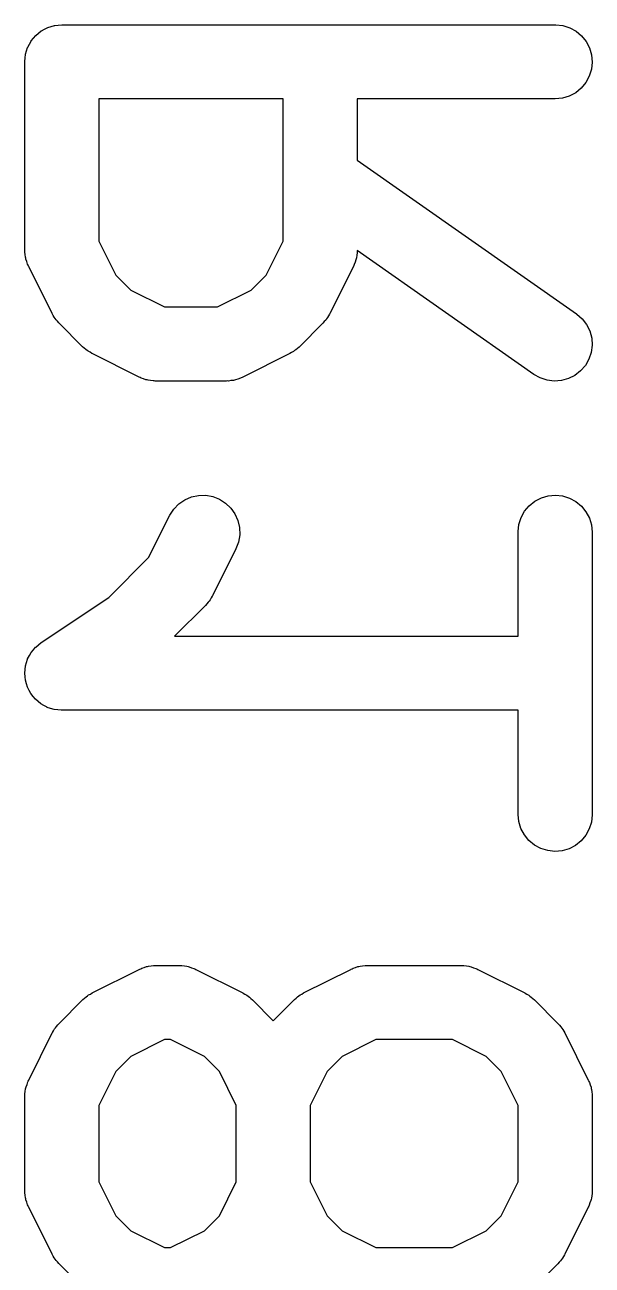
# Model space of a CAD drawing. Extents: x 40 to 70, y -130 to -60.
# Drawn here: x 51.377 to 52.527, y -79.372 to -76.861 of the extents above; entities that cross this region are included whole.
import ezdxf

# ---------------------------------------------------------------- set-up
doc = ezdxf.new("R2010")
doc.units = 0
doc.layers.add('BLACK', color=7, linetype='CONTINUOUS')

msp = doc.modelspace()

# ---------------------------------------------------------------- linework, layer by layer
at = {"layer": 'BLACK', "linetype": 'CONTINUOUS'}
for p, q in [((51.395, -76.8879), (51.3995, -76.8825)), ((51.3995, -76.8825), (51.3997, -76.8823)), ((51.3997, -76.8823), (51.3999, -76.8821)), ((51.3999, -76.8821), (51.4054, -76.8777)), ((51.4054, -76.8777), (51.4109, -76.8732)), ((51.4109, -76.8732), (51.4111, -76.8731)), ((51.4111, -76.8731), (51.4113, -76.873)), ((51.4113, -76.873), (51.4176, -76.8697)), ((51.4176, -76.8697), (51.4238, -76.8664)), ((51.4238, -76.8664), (51.4241, -76.8663)), ((51.4241, -76.8663), (51.4243, -76.8662)), ((51.4243, -76.8662), (51.4311, -76.8642)), ((51.4311, -76.8642), (51.4378, -76.8621)), ((51.4378, -76.8621), (51.4381, -76.8621)), ((51.4381, -76.8621), (51.4383, -76.862)), ((51.4383, -76.862), (51.4453, -76.8614)), ((51.4453, -76.8614), (51.4524, -76.8607)), ((51.4524, -76.8607), (52.4524, -76.8607)), ((52.4524, -76.8607), (52.4534, -76.8607)), ((52.4534, -76.8607), (52.468, -76.8624)), ((52.468, -76.8624), (52.4819, -76.8668)), ((52.4819, -76.8668), (52.4948, -76.8738)), ((52.4948, -76.8738), (52.506, -76.8832)), ((51.3811, -76.9134), (51.3832, -76.9066)), ((51.3832, -76.9066), (51.3834, -76.9064)), ((51.3834, -76.9062), (51.3869, -76.9)), ((51.3834, -76.9064), (51.3834, -76.9062)), ((51.3869, -76.9), (51.3902, -76.8938)), ((51.3902, -76.8938), (51.3904, -76.8936)), ((51.3904, -76.8936), (51.3905, -76.8933)), ((51.3905, -76.8933), (51.395, -76.8879)), ((52.506, -76.8832), (52.5151, -76.8946)), ((52.5151, -76.8946), (52.5219, -76.9076)), ((52.5219, -76.9076), (52.5261, -76.9217)), ((51.3774, -76.9347), (51.3782, -76.9276)), ((51.3782, -76.9276), (51.3789, -76.9206)), ((51.3789, -76.9206), (51.379, -76.9204)), ((51.379, -76.9201), (51.3811, -76.9134)), ((51.379, -76.9204), (51.379, -76.9201)), ((52.5261, -76.9217), (52.5274, -76.9362)), ((51.3774, -76.9352), (51.3774, -76.9347)), ((51.3774, -76.9357), (51.3774, -76.9352)), ((51.3774, -76.9352), (51.3774, -76.9352)), ((51.3774, -76.9352), (51.3774, -76.9352)), ((51.3774, -77.3167), (51.3774, -76.9357)), ((52.5258, -76.9508), (52.5215, -76.9648)), ((52.5274, -76.9362), (52.5258, -76.9508)), ((52.5146, -76.9777), (52.5052, -76.9889)), ((52.5215, -76.9648), (52.5146, -76.9777)), ((52.481, -77.0051), (52.4669, -77.0093)), ((52.4939, -76.9982), (52.481, -77.0051)), ((52.5052, -76.9889), (52.4939, -76.9982)), ((51.5274, -77.0107), (51.5274, -77.299)), ((51.9012, -77.0107), (51.5274, -77.0107)), ((51.9012, -77.299), (51.9012, -77.0107)), ((52.4524, -77.0107), (52.0512, -77.0107)), ((52.0512, -77.0107), (52.0512, -77.1348)), ((52.4669, -77.0093), (52.4524, -77.0107)), ((52.0512, -77.1348), (52.4954, -77.4457)), ((51.5274, -77.299), (51.5616, -77.3675)), ((51.8669, -77.3675), (51.9012, -77.299)), ((51.3776, -77.3189), (51.3774, -77.3167)), ((51.3775, -77.3211), (51.3776, -77.3189)), ((51.3783, -77.3261), (51.3775, -77.3211)), ((51.3788, -77.3312), (51.3783, -77.3261)), ((51.3794, -77.3334), (51.3788, -77.3312)), ((51.3798, -77.3355), (51.3794, -77.3334)), ((52.0489, -77.3344), (52.0485, -77.3365)), ((52.0496, -77.3323), (52.0489, -77.3344)), ((52.0501, -77.3272), (52.0496, -77.3323)), ((52.051, -77.3221), (52.0501, -77.3272)), ((52.0512, -77.3178), (52.0509, -77.3199)), ((52.0509, -77.3199), (52.051, -77.3221)), ((52.4094, -77.5686), (52.0512, -77.3178)), ((51.3816, -77.3403), (51.3798, -77.3355)), ((51.383, -77.3452), (51.3816, -77.3403)), ((51.3841, -77.3472), (51.383, -77.3452)), ((51.3848, -77.3493), (51.3841, -77.3472)), ((51.3853, -77.3502), (51.3848, -77.3493)), ((51.4329, -77.4454), (51.3853, -77.3502)), ((52.0433, -77.3502), (51.9957, -77.4454)), ((52.0441, -77.3481), (52.0433, -77.3502)), ((52.0451, -77.3462), (52.0441, -77.3481)), ((52.0467, -77.3413), (52.0451, -77.3462)), ((52.0485, -77.3365), (52.0467, -77.3413)), ((51.5616, -77.3675), (51.592, -77.3979)), ((51.8365, -77.3979), (51.8669, -77.3675)), ((51.592, -77.3979), (51.6606, -77.4321)), ((51.768, -77.4321), (51.8365, -77.3979)), ((51.6606, -77.4321), (51.768, -77.4321)), ((51.4352, -77.449), (51.4329, -77.4454)), ((51.4371, -77.4528), (51.4352, -77.449)), ((51.439, -77.4552), (51.4371, -77.4528)), ((51.4407, -77.4578), (51.439, -77.4552)), ((51.4436, -77.4609), (51.4407, -77.4578)), ((51.9872, -77.4587), (51.9843, -77.4617)), ((51.9889, -77.456), (51.9872, -77.4587)), ((51.9909, -77.4536), (51.9889, -77.456)), ((51.9929, -77.4499), (51.9909, -77.4536)), ((51.9952, -77.4464), (51.9929, -77.4499)), ((51.9957, -77.4454), (51.9952, -77.4464)), ((52.4954, -77.4457), (52.4962, -77.4463)), ((52.4962, -77.4463), (52.5072, -77.456)), ((52.5072, -77.456), (52.5161, -77.4676)), ((51.4462, -77.4642), (51.4436, -77.4609)), ((51.447, -77.4649), (51.4462, -77.4642)), ((51.4946, -77.5126), (51.447, -77.4649)), ((51.9816, -77.4649), (51.934, -77.5126)), ((51.9843, -77.4617), (51.9816, -77.4649)), ((52.5161, -77.4676), (52.5226, -77.4807)), ((52.5226, -77.4807), (52.5264, -77.4949)), ((52.5273, -77.5095), (52.5255, -77.524)), ((52.5264, -77.4949), (52.5273, -77.5095)), ((51.4978, -77.5152), (51.4946, -77.5126)), ((51.5009, -77.5182), (51.4978, -77.5152)), ((51.5035, -77.5199), (51.5009, -77.5182)), ((51.5059, -77.5218), (51.5035, -77.5199)), ((51.5096, -77.5238), (51.5059, -77.5218)), ((51.5131, -77.5261), (51.5096, -77.5238)), ((51.5141, -77.5266), (51.5131, -77.5261)), ((51.6093, -77.5742), (51.5141, -77.5266)), ((51.9145, -77.5266), (51.8193, -77.5742)), ((51.9181, -77.5244), (51.9145, -77.5266)), ((51.9218, -77.5224), (51.9181, -77.5244)), ((51.9242, -77.5205), (51.9218, -77.5224)), ((51.9269, -77.5188), (51.9242, -77.5205)), ((51.9299, -77.5159), (51.9269, -77.5188)), ((51.9332, -77.5133), (51.9299, -77.5159)), ((51.934, -77.5126), (51.9332, -77.5133)), ((52.5255, -77.524), (52.5208, -77.5379)), ((52.5135, -77.5506), (52.5039, -77.5616)), ((52.5208, -77.5379), (52.5135, -77.5506)), ((51.6114, -77.575), (51.6093, -77.5742)), ((51.6133, -77.5761), (51.6114, -77.575)), ((51.6182, -77.5776), (51.6133, -77.5761)), ((51.623, -77.5795), (51.6182, -77.5776)), ((51.6252, -77.5798), (51.623, -77.5795)), ((51.6273, -77.5805), (51.6252, -77.5798)), ((51.6324, -77.5811), (51.6273, -77.5805)), ((51.6374, -77.5819), (51.6324, -77.5811)), ((51.6396, -77.5819), (51.6374, -77.5819)), ((51.6418, -77.5821), (51.6396, -77.5819)), ((51.6429, -77.5821), (51.6418, -77.5821)), ((51.7857, -77.5821), (51.6429, -77.5821)), ((51.7879, -77.5819), (51.7857, -77.5821)), ((51.7901, -77.582), (51.7879, -77.5819)), ((51.7952, -77.5812), (51.7901, -77.582)), ((51.8003, -77.5807), (51.7952, -77.5812)), ((51.8024, -77.5801), (51.8003, -77.5807)), ((51.8046, -77.5797), (51.8024, -77.5801)), ((51.8094, -77.578), (51.8046, -77.5797)), ((51.8143, -77.5765), (51.8094, -77.578)), ((51.8162, -77.5754), (51.8143, -77.5765)), ((51.8183, -77.5747), (51.8162, -77.5754)), ((51.8193, -77.5742), (51.8183, -77.5747)), ((52.4221, -77.5758), (52.4094, -77.5686)), ((52.436, -77.5803), (52.4221, -77.5758)), ((52.4506, -77.5821), (52.436, -77.5803)), ((52.4652, -77.581), (52.4506, -77.5821)), ((52.4793, -77.5772), (52.4652, -77.581)), ((52.4924, -77.5706), (52.4793, -77.5772)), ((52.5039, -77.5616), (52.4924, -77.5706)), ((51.6795, -77.8413), (51.6897, -77.8308)), ((51.6897, -77.8308), (51.7017, -77.8225)), ((51.7017, -77.8225), (51.7151, -77.8167)), ((51.7151, -77.8167), (51.7294, -77.8136)), ((51.7294, -77.8136), (51.7441, -77.8133)), ((51.7441, -77.8133), (51.7585, -77.8159)), ((51.7585, -77.8159), (51.7721, -77.8212)), ((51.7721, -77.8212), (51.7844, -77.8291)), ((51.7844, -77.8291), (51.795, -77.8393)), ((52.3905, -77.8457), (52.3999, -77.8345)), ((52.3999, -77.8345), (52.4113, -77.8253)), ((52.4113, -77.8253), (52.4243, -77.8186)), ((52.4243, -77.8186), (52.4383, -77.8144)), ((52.4383, -77.8144), (52.4529, -77.8131)), ((52.4529, -77.8131), (52.4675, -77.8146)), ((52.4675, -77.8146), (52.4814, -77.819)), ((52.4814, -77.819), (52.4943, -77.8259)), ((52.4943, -77.8259), (52.5056, -77.8352)), ((52.5056, -77.8352), (52.5148, -77.8466)), ((51.6288, -77.9389), (51.671, -77.8546)), ((51.671, -77.8546), (51.6715, -77.8536)), ((51.6715, -77.8536), (51.6795, -77.8413)), ((51.795, -77.8393), (51.8034, -77.8512)), ((51.8034, -77.8512), (51.8093, -77.8646)), ((52.379, -77.8725), (52.3834, -77.8585)), ((52.3834, -77.8585), (52.3905, -77.8457)), ((52.5148, -77.8466), (52.5217, -77.8595)), ((52.5217, -77.8595), (52.526, -77.8735)), ((51.8093, -77.8646), (51.8125, -77.8789)), ((51.8125, -77.8789), (51.8129, -77.8935)), ((52.3774, -77.887), (52.379, -77.8725)), ((52.3774, -77.8881), (52.3774, -77.887)), ((52.526, -77.8735), (52.5274, -77.8881)), ((51.8104, -77.908), (51.8052, -77.9216)), ((51.8129, -77.8935), (51.8104, -77.908)), ((52.3774, -78.0988), (52.3774, -77.8881)), ((52.5274, -77.8881), (52.5274, -78.4595)), ((51.8052, -77.9216), (51.7576, -78.0169)), ((51.5475, -78.0203), (51.6288, -77.9389)), ((51.4108, -78.1114), (51.5475, -78.0203)), ((51.7435, -78.0364), (51.6811, -78.0988)), ((51.7462, -78.0331), (51.7435, -78.0364)), ((51.7491, -78.0301), (51.7462, -78.0331)), ((51.7508, -78.0275), (51.7491, -78.0301)), ((51.7528, -78.0251), (51.7508, -78.0275)), ((51.7548, -78.0213), (51.7528, -78.0251)), ((51.7571, -78.0178), (51.7548, -78.0213)), ((51.7576, -78.0169), (51.7571, -78.0178)), ((51.405, -78.1161), (51.4108, -78.1114)), ((51.6811, -78.0988), (52.3774, -78.0988)), ((51.3832, -78.1447), (51.3868, -78.1381)), ((51.3868, -78.1381), (51.3901, -78.132)), ((51.3901, -78.132), (51.3902, -78.1319)), ((51.3902, -78.1319), (51.3948, -78.1263)), ((51.3902, -78.1319), (51.3902, -78.1319)), ((51.3948, -78.1263), (51.3994, -78.1207)), ((51.3994, -78.1207), (51.3995, -78.1206)), ((51.3995, -78.1206), (51.405, -78.1161)), ((51.3995, -78.1206), (51.3995, -78.1206)), ((51.3781, -78.1662), (51.3789, -78.1588)), ((51.3789, -78.1587), (51.3811, -78.1517)), ((51.3789, -78.1588), (51.3789, -78.1587)), ((51.3789, -78.1588), (51.3789, -78.1588)), ((51.3811, -78.1517), (51.3832, -78.1449)), ((51.3832, -78.1448), (51.3832, -78.1447)), ((51.3832, -78.1449), (51.3832, -78.1448)), ((51.3774, -78.1733), (51.3781, -78.1662)), ((51.3774, -78.1734), (51.3774, -78.1733)), ((51.3774, -78.1733), (51.3774, -78.1733)), ((51.3781, -78.1808), (51.3774, -78.1734)), ((51.3787, -78.1879), (51.3781, -78.1808)), ((51.3787, -78.188), (51.3787, -78.1879)), ((51.3787, -78.1879), (51.3787, -78.1879)), ((51.3808, -78.195), (51.3787, -78.188)), ((51.3828, -78.2019), (51.3808, -78.195)), ((51.3829, -78.202), (51.3828, -78.2019)), ((51.3863, -78.2086), (51.3829, -78.202)), ((51.3829, -78.202), (51.3829, -78.202)), ((51.3896, -78.2149), (51.3863, -78.2086)), ((51.3897, -78.2149), (51.3896, -78.2149)), ((51.3897, -78.215), (51.3897, -78.2149)), ((51.3943, -78.2207), (51.3897, -78.215)), ((51.3988, -78.2263), (51.3943, -78.2207)), ((51.3989, -78.2264), (51.3988, -78.2263)), ((51.3988, -78.2263), (51.3988, -78.2263)), ((51.4045, -78.231), (51.3989, -78.2264)), ((51.41, -78.2357), (51.4045, -78.231)), ((51.4101, -78.2357), (51.41, -78.2357)), ((51.4101, -78.2358), (51.4101, -78.2357)), ((51.4162, -78.2391), (51.4101, -78.2358)), ((51.4228, -78.2427), (51.4162, -78.2391)), ((51.4229, -78.2428), (51.4228, -78.2427)), ((51.4296, -78.2449), (51.4229, -78.2428)), ((51.4229, -78.2428), (51.4229, -78.2428)), ((51.4368, -78.2472), (51.4296, -78.2449)), ((51.4369, -78.2472), (51.4368, -78.2472)), ((51.4368, -78.2472), (51.4368, -78.2472)), ((51.4442, -78.248), (51.4369, -78.2472)), ((51.4513, -78.2488), (51.4442, -78.248)), ((51.4514, -78.2488), (51.4513, -78.2488)), ((51.4515, -78.2488), (51.4514, -78.2488)), ((51.4514, -78.2488), (51.4514, -78.2488)), ((51.4524, -78.2488), (51.4515, -78.2488)), ((52.3774, -78.2488), (51.4524, -78.2488)), ((52.3774, -78.4595), (52.3774, -78.2488)), ((52.3788, -78.4741), (52.3774, -78.4595)), ((52.5274, -78.4606), (52.5257, -78.4751)), ((52.5274, -78.4595), (52.5274, -78.4606)), ((52.383, -78.4881), (52.3788, -78.4741)), ((52.3899, -78.501), (52.383, -78.4881)), ((52.5213, -78.4891), (52.5143, -78.5019)), ((52.5257, -78.4751), (52.5213, -78.4891)), ((52.3992, -78.5124), (52.3899, -78.501)), ((52.4104, -78.5217), (52.3992, -78.5124)), ((52.5049, -78.5131), (52.4934, -78.5223)), ((52.5143, -78.5019), (52.5049, -78.5131)), ((52.4233, -78.5287), (52.4104, -78.5217)), ((52.4373, -78.533), (52.4233, -78.5287)), ((52.4519, -78.5345), (52.4373, -78.533)), ((52.4664, -78.5332), (52.4519, -78.5345)), ((52.4805, -78.5291), (52.4664, -78.5332)), ((52.4934, -78.5223), (52.4805, -78.5291)), ((51.6262, -78.7675), (51.6283, -78.7669)), ((51.6283, -78.7669), (51.6334, -78.7664)), ((51.6334, -78.7664), (51.6385, -78.7656)), ((51.6385, -78.7656), (51.6407, -78.7657)), ((51.6407, -78.7657), (51.6429, -78.7655)), ((51.6429, -78.7655), (51.6905, -78.7655)), ((51.6905, -78.7655), (51.6915, -78.7655)), ((51.6915, -78.7655), (51.6937, -78.7657)), ((51.6937, -78.7657), (51.6959, -78.7657)), ((51.6959, -78.7657), (51.701, -78.7665)), ((51.701, -78.7665), (51.7061, -78.7671)), ((52.0547, -78.7675), (52.0569, -78.7669)), ((52.0569, -78.7669), (52.062, -78.7664)), ((52.062, -78.7664), (52.067, -78.7656)), ((52.067, -78.7656), (52.0692, -78.7657)), ((52.0692, -78.7657), (52.0714, -78.7655)), ((52.0714, -78.7655), (52.2619, -78.7655)), ((52.2619, -78.7655), (52.263, -78.7655)), ((52.263, -78.7655), (52.2651, -78.7657)), ((52.2651, -78.7657), (52.2674, -78.7657)), ((52.2674, -78.7657), (52.2724, -78.7665)), ((52.2724, -78.7665), (52.2775, -78.7671)), ((51.5141, -78.821), (51.6093, -78.7734)), ((51.6093, -78.7734), (51.6103, -78.7729)), ((51.6103, -78.7729), (51.6123, -78.7722)), ((51.6123, -78.7722), (51.6143, -78.7711)), ((51.6143, -78.7711), (51.6192, -78.7697)), ((51.6192, -78.7697), (51.624, -78.7679)), ((51.624, -78.7679), (51.6262, -78.7675)), ((51.7061, -78.7671), (51.7082, -78.7678)), ((51.7082, -78.7678), (51.7103, -78.7682)), ((51.7103, -78.7682), (51.7151, -78.77)), ((51.7151, -78.77), (51.72, -78.7715)), ((51.72, -78.7715), (51.722, -78.7726)), ((51.722, -78.7726), (51.724, -78.7734)), ((51.724, -78.7734), (51.8193, -78.821)), ((51.9426, -78.821), (52.0379, -78.7734)), ((52.0379, -78.7734), (52.0388, -78.7729)), ((52.0388, -78.7729), (52.0409, -78.7722)), ((52.0409, -78.7722), (52.0428, -78.7711)), ((52.0428, -78.7711), (52.0478, -78.7697)), ((52.0478, -78.7697), (52.0526, -78.7679)), ((52.0526, -78.7679), (52.0547, -78.7675)), ((52.2775, -78.7671), (52.2796, -78.7678)), ((52.2796, -78.7678), (52.2818, -78.7682)), ((52.2818, -78.7682), (52.2866, -78.77)), ((52.2866, -78.77), (52.2914, -78.7715)), ((52.2914, -78.7715), (52.2934, -78.7726)), ((52.2934, -78.7726), (52.2954, -78.7734)), ((52.2954, -78.7734), (52.3907, -78.821)), ((51.447, -78.8827), (51.4946, -78.8351)), ((51.4946, -78.8351), (51.4953, -78.8343)), ((51.4953, -78.8343), (51.4986, -78.8317)), ((51.4986, -78.8317), (51.5017, -78.8288)), ((51.5017, -78.8288), (51.5043, -78.8271)), ((51.5043, -78.8271), (51.5068, -78.8252)), ((51.5068, -78.8252), (51.5105, -78.8233)), ((51.5105, -78.8233), (51.5141, -78.821)), ((51.8193, -78.821), (51.8202, -78.8215)), ((51.8202, -78.8215), (51.8237, -78.8238)), ((51.8237, -78.8238), (51.8274, -78.8258)), ((51.8274, -78.8258), (51.8298, -78.8278)), ((51.8298, -78.8278), (51.8325, -78.8295)), ((51.8325, -78.8295), (51.8355, -78.8324)), ((51.8355, -78.8324), (51.8387, -78.8351)), ((51.8387, -78.8351), (51.881, -78.8773)), ((51.881, -78.8773), (51.9232, -78.8351)), ((51.9232, -78.8351), (51.9239, -78.8343)), ((51.9239, -78.8343), (51.9272, -78.8317)), ((51.9272, -78.8317), (51.9303, -78.8288)), ((51.9303, -78.8288), (51.9329, -78.8271)), ((51.9329, -78.8271), (51.9353, -78.8252)), ((51.9353, -78.8252), (51.9391, -78.8233)), ((51.9391, -78.8233), (51.9426, -78.821)), ((52.3907, -78.821), (52.3916, -78.8215)), ((52.3916, -78.8215), (52.3952, -78.8238)), ((52.3952, -78.8238), (52.3989, -78.8258)), ((52.3989, -78.8258), (52.4013, -78.8278)), ((52.4013, -78.8278), (52.4039, -78.8295)), ((52.4039, -78.8295), (52.4069, -78.8324)), ((52.4069, -78.8324), (52.4102, -78.8351)), ((52.4102, -78.8351), (52.4578, -78.8827)), ((51.4377, -78.894), (51.4397, -78.8916)), ((51.4397, -78.8916), (51.4414, -78.889)), ((51.4414, -78.889), (51.4443, -78.8859)), ((51.4443, -78.8859), (51.447, -78.8827)), ((52.4578, -78.8827), (52.4585, -78.8834)), ((52.4585, -78.8834), (52.4612, -78.8867)), ((52.4612, -78.8867), (52.4641, -78.8898)), ((52.4641, -78.8898), (52.4657, -78.8924)), ((52.4657, -78.8924), (52.4677, -78.8949)), ((51.3853, -78.9974), (51.4329, -78.9022)), ((51.4329, -78.9022), (51.4334, -78.9012)), ((51.4334, -78.9012), (51.4357, -78.8977)), ((51.4357, -78.8977), (51.4377, -78.894)), ((51.6606, -78.9155), (51.592, -78.9497)), ((51.6728, -78.9155), (51.6606, -78.9155)), ((51.7413, -78.9497), (51.6728, -78.9155)), ((52.0891, -78.9155), (52.0206, -78.9497)), ((52.2442, -78.9155), (52.0891, -78.9155)), ((52.3127, -78.9497), (52.2442, -78.9155)), ((52.4677, -78.8949), (52.4696, -78.8986)), ((52.4696, -78.8986), (52.4718, -78.9022)), ((52.4718, -78.9022), (52.5195, -78.9974)), ((51.592, -78.9497), (51.5616, -78.9801)), ((51.7717, -78.9801), (51.7413, -78.9497)), ((52.0206, -78.9497), (51.9902, -78.9801)), ((52.3431, -78.9801), (52.3127, -78.9497)), ((51.5616, -78.9801), (51.5274, -79.0487)), ((51.806, -79.0487), (51.7717, -78.9801)), ((51.9902, -78.9801), (51.956, -79.0487)), ((52.3774, -79.0487), (52.3431, -78.9801)), ((51.3784, -79.0204), (51.379, -79.0154)), ((51.379, -79.0154), (51.3797, -79.0133)), ((51.3797, -79.0133), (51.3801, -79.0111)), ((51.3801, -79.0111), (51.3819, -79.0063)), ((51.3819, -79.0063), (51.3834, -79.0014)), ((51.3834, -79.0014), (51.3845, -78.9995)), ((51.3845, -78.9995), (51.3853, -78.9974)), ((52.5195, -78.9974), (52.5199, -78.9984)), ((52.5199, -78.9984), (52.5207, -79.0004)), ((52.5207, -79.0004), (52.5217, -79.0024)), ((52.5217, -79.0024), (52.5232, -79.0073)), ((52.5232, -79.0073), (52.525, -79.0121)), ((52.525, -79.0121), (52.5253, -79.0143)), ((52.5253, -79.0143), (52.526, -79.0164)), ((52.526, -79.0164), (52.5265, -79.0215)), ((51.3774, -79.0299), (51.3776, -79.0277)), ((51.3774, -79.031), (51.3774, -79.0299)), ((51.3774, -79.2214), (51.3774, -79.031)), ((51.3776, -79.0255), (51.3784, -79.0204)), ((51.3776, -79.0277), (51.3776, -79.0255)), ((52.5265, -79.0215), (52.5273, -79.0266)), ((52.5273, -79.0266), (52.5272, -79.0288)), ((52.5272, -79.0288), (52.5274, -79.031)), ((52.5274, -79.031), (52.5274, -79.2214)), ((51.5274, -79.0487), (51.5274, -79.2037)), ((51.806, -79.2037), (51.806, -79.0487)), ((51.956, -79.0487), (51.956, -79.2037)), ((52.3774, -79.2037), (52.3774, -79.0487)), ((51.5274, -79.2037), (51.5616, -79.2722)), ((51.7717, -79.2722), (51.806, -79.2037)), ((51.956, -79.2037), (51.9902, -79.2722)), ((52.3431, -79.2722), (52.3774, -79.2037)), ((51.3776, -79.2236), (51.3774, -79.2214)), ((51.3775, -79.2258), (51.3776, -79.2236)), ((51.3783, -79.2309), (51.3775, -79.2258)), ((51.3788, -79.236), (51.3783, -79.2309)), ((51.3794, -79.2381), (51.3788, -79.236)), ((51.3798, -79.2403), (51.3794, -79.2381)), ((51.3816, -79.2451), (51.3798, -79.2403)), ((52.5247, -79.2413), (52.5229, -79.2461)), ((52.5251, -79.2391), (52.5247, -79.2413)), ((52.5257, -79.237), (52.5251, -79.2391)), ((52.5263, -79.2319), (52.5257, -79.237)), ((52.5272, -79.2269), (52.5263, -79.2319)), ((52.5274, -79.2225), (52.5271, -79.2247)), ((52.5271, -79.2247), (52.5272, -79.2269)), ((52.5274, -79.2214), (52.5274, -79.2225)), ((51.383, -79.25), (51.3816, -79.2451)), ((51.3841, -79.252), (51.383, -79.25)), ((51.3848, -79.254), (51.3841, -79.252)), ((51.3853, -79.255), (51.3848, -79.254)), ((51.4329, -79.3502), (51.3853, -79.255)), ((52.5195, -79.255), (52.4718, -79.3502)), ((52.5203, -79.2529), (52.5195, -79.255)), ((52.5213, -79.251), (52.5203, -79.2529)), ((52.5229, -79.2461), (52.5213, -79.251)), ((51.5616, -79.2722), (51.592, -79.3026)), ((51.7413, -79.3026), (51.7717, -79.2722)), ((51.9902, -79.2722), (52.0206, -79.3026)), ((52.3127, -79.3026), (52.3431, -79.2722)), ((51.592, -79.3026), (51.6606, -79.3369)), ((51.6728, -79.3369), (51.7413, -79.3026)), ((52.0206, -79.3026), (52.0891, -79.3369)), ((52.2442, -79.3369), (52.3127, -79.3026)), ((51.6606, -79.3369), (51.6728, -79.3369)), ((52.0891, -79.3369), (52.2442, -79.3369)), ((51.4352, -79.3538), (51.4329, -79.3502)), ((51.4371, -79.3575), (51.4352, -79.3538)), ((51.439, -79.36), (51.4371, -79.3575)), ((51.4407, -79.3626), (51.439, -79.36)), ((51.4436, -79.3657), (51.4407, -79.3626)), ((51.4462, -79.369), (51.4436, -79.3657)), ((51.447, -79.3697), (51.4462, -79.369)), ((51.4946, -79.4173), (51.447, -79.3697)), ((52.4578, -79.3697), (52.4102, -79.4173)), ((52.4605, -79.3664), (52.4578, -79.3697)), ((52.4634, -79.3634), (52.4605, -79.3664)), ((52.4651, -79.3608), (52.4634, -79.3634)), ((52.4671, -79.3584), (52.4651, -79.3608)), ((52.4691, -79.3547), (52.4671, -79.3584)), ((52.4714, -79.3511), (52.4691, -79.3547)), ((52.4718, -79.3502), (52.4714, -79.3511))]:
    msp.add_line(p, q, dxfattribs=at)

doc.saveas('drawing.dxf')
